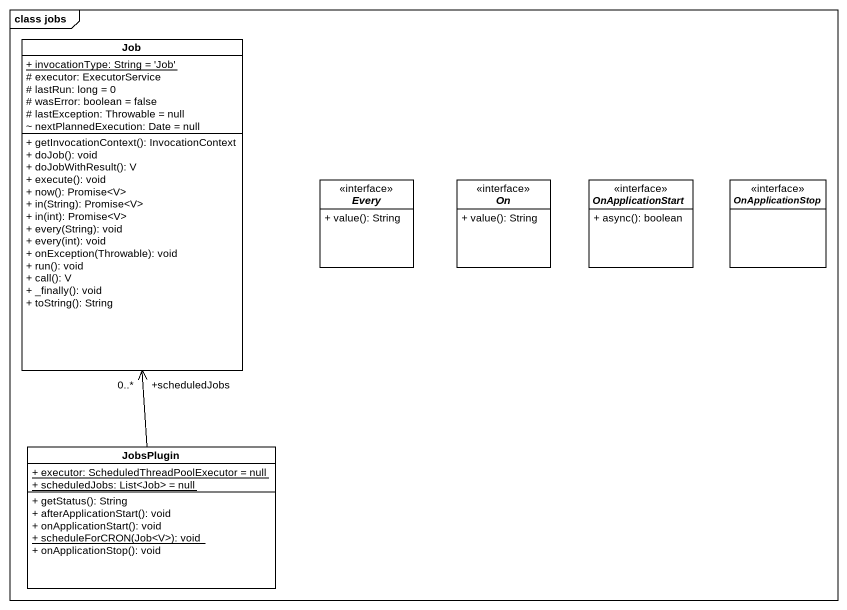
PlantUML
@startuml
mainframe class jobs
hide circle
hide empty members
skinparam classAttributeIconSize 0
class Job {
  {static} + invocationType: String = 'Job'
  # executor: ExecutorService
  # lastRun: long = 0
  # wasError: boolean = false
  # lastException: Throwable = null
  ~ nextPlannedExecution: Date = null
  + getInvocationContext(): InvocationContext
  + doJob(): void
  + doJobWithResult(): V
  + execute(): void
  + now(): Promise<V>
  + in(String): Promise<V>
  + in(int): Promise<V>
  + every(String): void
  + every(int): void
  + onException(Throwable): void
  + run(): void
  + call(): V
  + _finally(): void
  + toString(): String
}
interface Every <<interface>> {
  + value(): String
}
interface "On" as On_ <<interface>> {
  + value(): String
}
interface OnApplicationStart <<interface>> {
  + async(): boolean
}
interface OnApplicationStop <<interface>>
class JobsPlugin {
  {static} + executor: ScheduledThreadPoolExecutor = null
  {static} + scheduledJobs: List<Job> = null
  + getStatus(): String
  + afterApplicationStart(): void
  + onApplicationStart(): void
  {static} + scheduleForCRON(Job<V>): void
  + onApplicationStop(): void
}
JobsPlugin -up-> "+scheduledJobs\n0..*" Job
@enduml
